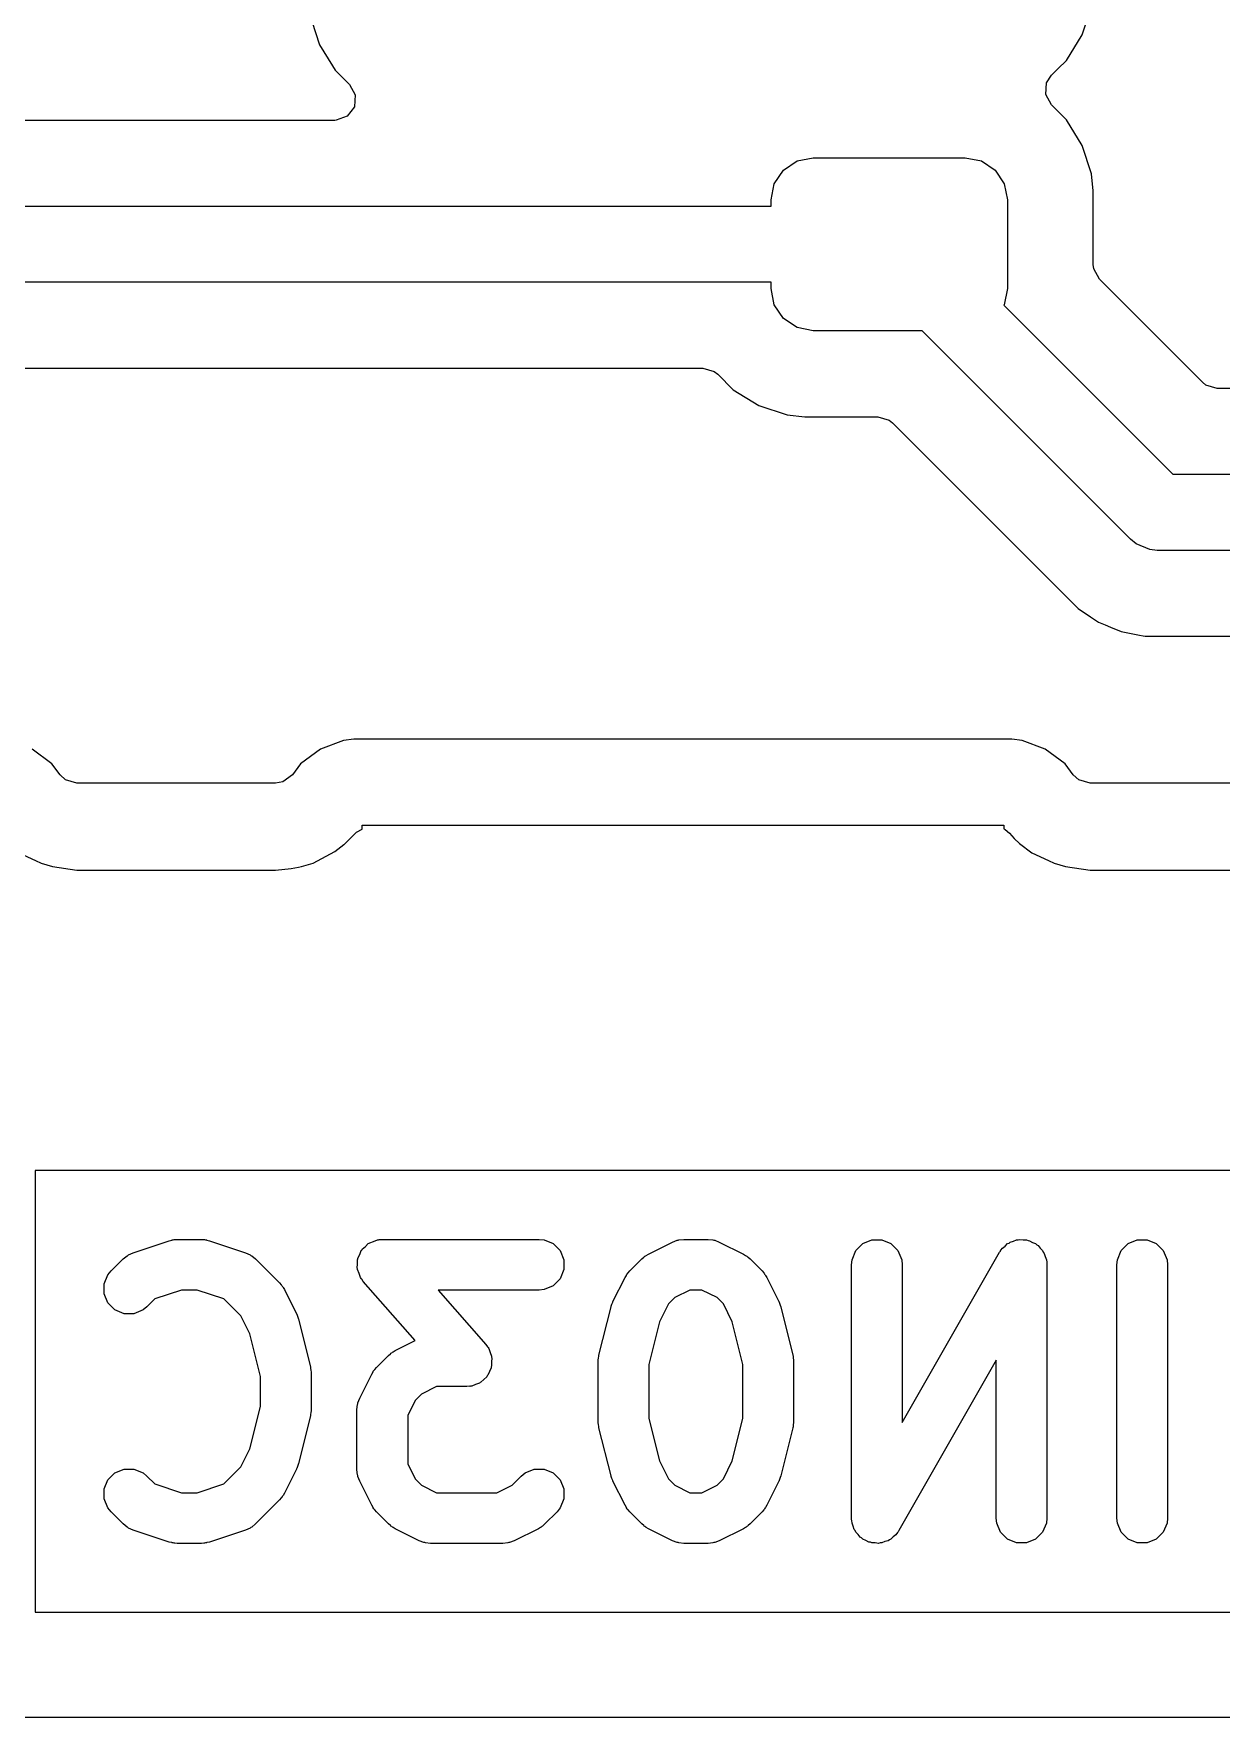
# Model space of a CAD drawing. Header units: inches. Extents: x 0.23 to 2.97, y 0.23 to 2.17.
# Drawn here: x 1.3305 to 1.6074, y 0.2297 to 0.6222 of the extents above; entities that cross this region are included whole.
import ezdxf

# ---------------------------------------------------------------- set-up
doc = ezdxf.new("R2010")
doc.units = ezdxf.units.IN
doc.header["$MEASUREMENT"] = 0
doc.layers.add('BLACK', color=250, linetype='CONTINUOUS')

msp = doc.modelspace()

# ---------------------------------------------------------------- linework, layer by layer
at = {"layer": 'BLACK', "linetype": 'CONTINUOUS'}
for p, q in [((1.57497, 0.62188), (1.57716, 0.62851)), ((1.39536, 0.62506), (1.39718, 0.61956)), ((1.5713, 0.61594), (1.57497, 0.62188)), ((1.39718, 0.61956), (1.40022, 0.61465)), ((1.40022, 0.61465), (1.40085, 0.61362)), ((1.40085, 0.61362), (1.40418, 0.61029)), ((1.56669, 0.61071), (1.56781, 0.61245)), ((1.56781, 0.61245), (1.56935, 0.61399)), ((1.56935, 0.61399), (1.5713, 0.61594)), ((1.40418, 0.61029), (1.4055, 0.60787)), ((1.56649, 0.60796), (1.56669, 0.61071)), ((1.4053, 0.60513), (1.40366, 0.60293)), ((1.4055, 0.60787), (1.4053, 0.60513)), ((1.56781, 0.60555), (1.56649, 0.60796)), ((1.5713, 0.60206), (1.56781, 0.60555)), ((1.40073, 0.60195), (1.14016, 0.60195)), ((1.40108, 0.60197), (1.40073, 0.60195)), ((1.40366, 0.60293), (1.40108, 0.60197)), ((1.57497, 0.59612), (1.5713, 0.60206)), ((1.50852, 0.5925), (1.51228, 0.59325)), ((1.51228, 0.59325), (1.54772, 0.59325)), ((1.54772, 0.59325), (1.55148, 0.5925)), ((1.57716, 0.58949), (1.57497, 0.59612)), ((1.50319, 0.58718), (1.50532, 0.59037)), ((1.50532, 0.59037), (1.50852, 0.5925)), ((1.55148, 0.5925), (1.55468, 0.59037)), ((1.55468, 0.59037), (1.55681, 0.58718)), ((1.57757, 0.58551), (1.57716, 0.58949)), ((1.50244, 0.58341), (1.50319, 0.58718)), ((1.55681, 0.58718), (1.55756, 0.58341)), ((1.57758, 0.5854), (1.57757, 0.58551)), ((1.57758, 0.56836), (1.57758, 0.5854)), ((1.57758, 0.5854), (1.57758, 0.5854)), ((1.143, 0.58193), (1.50244, 0.58193)), ((1.50244, 0.58193), (1.50244, 0.58341)), ((1.55756, 0.58341), (1.55756, 0.56274)), ((1.57769, 0.56732), (1.57758, 0.56836)), ((1.57901, 0.56491), (1.57769, 0.56732)), ((1.50244, 0.56422), (1.14667, 0.56422)), ((1.50244, 0.56274), (1.50244, 0.56422)), ((1.50319, 0.55897), (1.50244, 0.56274)), ((1.55756, 0.56274), (1.55681, 0.55897)), ((1.60302, 0.54089), (1.57901, 0.56491)), ((1.50532, 0.55578), (1.50319, 0.55897)), ((1.55681, 0.55897), (1.55674, 0.55886)), ((1.55674, 0.55886), (1.59616, 0.51944)), ((1.50852, 0.55365), (1.50532, 0.55578)), ((1.51228, 0.5529), (1.50852, 0.55365)), ((1.53765, 0.5529), (1.51228, 0.5529)), ((1.58623, 0.50432), (1.53765, 0.5529)), ((1.15698, 0.5442), (1.48657, 0.5442)), ((1.48657, 0.5442), (1.48921, 0.54342)), ((1.48921, 0.54342), (1.49003, 0.54277)), ((1.49003, 0.54277), (1.49364, 0.53916)), ((1.49364, 0.53916), (1.49958, 0.53549)), ((1.60384, 0.54024), (1.60302, 0.54089)), ((1.60648, 0.53946), (1.60384, 0.54024)), ((1.64124, 0.53946), (1.60648, 0.53946)), ((1.49958, 0.53549), (1.5062, 0.5333)), ((1.5062, 0.5333), (1.51029, 0.53288)), ((1.51029, 0.53288), (1.52734, 0.53288)), ((1.52734, 0.53288), (1.52997, 0.5321)), ((1.52997, 0.5321), (1.53079, 0.53145)), ((1.53079, 0.53145), (1.56994, 0.4923)), ((1.59616, 0.51944), (1.65661, 0.51944)), ((1.58757, 0.50322), (1.58623, 0.50432)), ((1.59076, 0.50189), (1.58757, 0.50322)), ((1.59249, 0.50172), (1.59076, 0.50189)), ((1.59076, 0.50189), (1.59076, 0.50189)), ((1.65661, 0.50172), (1.59249, 0.50172)), ((1.56994, 0.4923), (1.56994, 0.4923)), ((1.56994, 0.4923), (1.57408, 0.48815)), ((1.57408, 0.48815), (1.57692, 0.48626)), ((1.57692, 0.48626), (1.57881, 0.48499)), ((1.57881, 0.48499), (1.57881, 0.48499)), ((1.57881, 0.48499), (1.58035, 0.48435)), ((1.58035, 0.48435), (1.58035, 0.48435)), ((1.58035, 0.48435), (1.58159, 0.48384)), ((1.58159, 0.48384), (1.58407, 0.48281)), ((1.58407, 0.48281), (1.58838, 0.48196)), ((1.58838, 0.48196), (1.58923, 0.48179)), ((1.58923, 0.48179), (1.58965, 0.4817)), ((1.58965, 0.4817), (1.58965, 0.4817)), ((1.58965, 0.4817), (1.58965, 0.4817)), ((1.58965, 0.4817), (1.64124, 0.4817)), ((1.33477, 0.45196), (1.33017, 0.45541)), ((1.39739, 0.45541), (1.39278, 0.45196)), ((1.40279, 0.45742), (1.39739, 0.45541)), ((1.40517, 0.45767), (1.40279, 0.45742)), ((1.40279, 0.45742), (1.40279, 0.45742)), ((1.55861, 0.45767), (1.40517, 0.45767)), ((1.40517, 0.45767), (1.40517, 0.45767)), ((1.56099, 0.45742), (1.55861, 0.45767)), ((1.55861, 0.45767), (1.55861, 0.45767)), ((1.56639, 0.45541), (1.56099, 0.45742)), ((1.57099, 0.45196), (1.56639, 0.45541)), ((1.33669, 0.4494), (1.33477, 0.45196)), ((1.39278, 0.45196), (1.39086, 0.44938)), ((1.57291, 0.4494), (1.57099, 0.45196)), ((1.3367, 0.44938), (1.33669, 0.4494)), ((1.33797, 0.4482), (1.3367, 0.44938)), ((1.34061, 0.44743), (1.33797, 0.4482)), ((1.38695, 0.44743), (1.34061, 0.44743)), ((1.38866, 0.44773), (1.38695, 0.44743)), ((1.39086, 0.44938), (1.38866, 0.44773)), ((1.57292, 0.44938), (1.57291, 0.4494)), ((1.57419, 0.4482), (1.57292, 0.44938)), ((1.57683, 0.44743), (1.57419, 0.4482)), ((1.62317, 0.44743), (1.57683, 0.44743)), ((1.40297, 0.4332), (1.40578, 0.436)), ((1.40578, 0.436), (1.40709, 0.43672)), ((1.40709, 0.43672), (1.40709, 0.43765)), ((1.40709, 0.43765), (1.55669, 0.43765)), ((1.55669, 0.43765), (1.55669, 0.43677)), ((1.55669, 0.43677), (1.55703, 0.43667)), ((1.55703, 0.43667), (1.55804, 0.43581)), ((1.55804, 0.43581), (1.55915, 0.43458)), ((1.40077, 0.43155), (1.40287, 0.43312)), ((1.40287, 0.43312), (1.40293, 0.43316)), ((1.40293, 0.43316), (1.40297, 0.4332)), ((1.40297, 0.4332), (1.40297, 0.4332)), ((1.55915, 0.43458), (1.55915, 0.43458)), ((1.55915, 0.43458), (1.56041, 0.4334)), ((1.56041, 0.4334), (1.56326, 0.43119)), ((1.32704, 0.43119), (1.33094, 0.42941)), ((1.33094, 0.42941), (1.33227, 0.4288)), ((1.33227, 0.4288), (1.33227, 0.4288)), ((1.33227, 0.4288), (1.33227, 0.4288)), ((1.33227, 0.4288), (1.33491, 0.42803)), ((1.33491, 0.42803), (1.33491, 0.42803)), ((1.33491, 0.42803), (1.34061, 0.42721)), ((1.39139, 0.42768), (1.39225, 0.42784)), ((1.39225, 0.42784), (1.39294, 0.42803)), ((1.39294, 0.42803), (1.39572, 0.42879)), ((1.39572, 0.42879), (1.40077, 0.43155)), ((1.56326, 0.43119), (1.56716, 0.42941)), ((1.56716, 0.42941), (1.56849, 0.4288)), ((1.56849, 0.4288), (1.56849, 0.4288)), ((1.56849, 0.4288), (1.56849, 0.4288)), ((1.56849, 0.4288), (1.57113, 0.42803)), ((1.57113, 0.42803), (1.57113, 0.42803)), ((1.57113, 0.42803), (1.57683, 0.42721)), ((1.34061, 0.42721), (1.38695, 0.42721)), ((1.38695, 0.42721), (1.39054, 0.42753)), ((1.38695, 0.42721), (1.38695, 0.42721)), ((1.39054, 0.42753), (1.39139, 0.42768)), ((1.57683, 0.42721), (1.62317, 0.42721)), ((1.91745, 0.35718), (1.33089, 0.35718)), ((1.33089, 0.35718), (1.33089, 0.25418)), ((1.35249, 0.33739), (1.35265, 0.33753)), ((1.35265, 0.33753), (1.35371, 0.338)), ((1.35371, 0.338), (1.36215, 0.34081)), ((1.36215, 0.34081), (1.36272, 0.34094)), ((1.36272, 0.34094), (1.36286, 0.341)), ((1.36286, 0.341), (1.36307, 0.34102)), ((1.36307, 0.34102), (1.36327, 0.34107)), ((1.36327, 0.34107), (1.36343, 0.34106)), ((1.36343, 0.34106), (1.36401, 0.34111)), ((1.36401, 0.34111), (1.36964, 0.34111)), ((1.36964, 0.34111), (1.37022, 0.34106)), ((1.37022, 0.34106), (1.37038, 0.34107)), ((1.37038, 0.34107), (1.37058, 0.34102)), ((1.37058, 0.34102), (1.37079, 0.341)), ((1.37079, 0.341), (1.37093, 0.34094)), ((1.37093, 0.34094), (1.37151, 0.34081)), ((1.37151, 0.34081), (1.37994, 0.338)), ((1.37994, 0.338), (1.381, 0.33753)), ((1.381, 0.33753), (1.38116, 0.33739)), ((1.40612, 0.33674), (1.40654, 0.3376)), ((1.40654, 0.3376), (1.40691, 0.33849)), ((1.40691, 0.33849), (1.40705, 0.33863)), ((1.40705, 0.33863), (1.40714, 0.33881)), ((1.40714, 0.33881), (1.40786, 0.33944)), ((1.40786, 0.33944), (1.40854, 0.34012)), ((1.40854, 0.34012), (1.40872, 0.34019)), ((1.40872, 0.34019), (1.40887, 0.34033)), ((1.40887, 0.34033), (1.40978, 0.34063)), ((1.40978, 0.34063), (1.41067, 0.341)), ((1.41067, 0.341), (1.41095, 0.34103)), ((1.41095, 0.34103), (1.41106, 0.34106)), ((1.41106, 0.34106), (1.41121, 0.34105)), ((1.41121, 0.34105), (1.41182, 0.34111)), ((1.41182, 0.34111), (1.44838, 0.34111)), ((1.44838, 0.34111), (1.44953, 0.341)), ((1.44953, 0.341), (1.45166, 0.34012)), ((1.45166, 0.34012), (1.45329, 0.33849)), ((1.45329, 0.33849), (1.45417, 0.33636)), ((1.47336, 0.33737), (1.47386, 0.33768)), ((1.47386, 0.33768), (1.47948, 0.34049)), ((1.47948, 0.34049), (1.48056, 0.3409)), ((1.48056, 0.3409), (1.48078, 0.34092)), ((1.48078, 0.34092), (1.48097, 0.341)), ((1.48097, 0.341), (1.48212, 0.34111)), ((1.48212, 0.34111), (1.48775, 0.34111)), ((1.48775, 0.34111), (1.4889, 0.341)), ((1.4889, 0.341), (1.4891, 0.34092)), ((1.4891, 0.34092), (1.48931, 0.3409)), ((1.48931, 0.3409), (1.49039, 0.34049)), ((1.49039, 0.34049), (1.49601, 0.33768)), ((1.49601, 0.33768), (1.49651, 0.33737)), ((1.52133, 0.33636), (1.52221, 0.33849)), ((1.52221, 0.33849), (1.52384, 0.34012)), ((1.52384, 0.34012), (1.52597, 0.341)), ((1.52597, 0.341), (1.52827, 0.341)), ((1.52827, 0.341), (1.5304, 0.34012)), ((1.5304, 0.34012), (1.53203, 0.33849)), ((1.53203, 0.33849), (1.53291, 0.33636)), ((1.53302, 0.29839), (1.55574, 0.33814)), ((1.55574, 0.33814), (1.55591, 0.33838)), ((1.55591, 0.33838), (1.55595, 0.33849)), ((1.55595, 0.33849), (1.55606, 0.3386)), ((1.55606, 0.3386), (1.55641, 0.33908)), ((1.55641, 0.33908), (1.55703, 0.33956)), ((1.55703, 0.33956), (1.55758, 0.34012)), ((1.55758, 0.34012), (1.55793, 0.34026)), ((1.55793, 0.34026), (1.55823, 0.34049)), ((1.55823, 0.34049), (1.55899, 0.3407)), ((1.55899, 0.3407), (1.55971, 0.341)), ((1.55971, 0.341), (1.56009, 0.341)), ((1.56009, 0.341), (1.56045, 0.3411)), ((1.56045, 0.3411), (1.56123, 0.341)), ((1.56123, 0.341), (1.56202, 0.341)), ((1.56202, 0.341), (1.56236, 0.34086)), ((1.56236, 0.34086), (1.56274, 0.34081)), ((1.56274, 0.34081), (1.56342, 0.34042)), ((1.56342, 0.34042), (1.56414, 0.34012)), ((1.56414, 0.34012), (1.56441, 0.33985)), ((1.56441, 0.33985), (1.56474, 0.33966)), ((1.56474, 0.33966), (1.56522, 0.33904)), ((1.56522, 0.33904), (1.56577, 0.33849)), ((1.56577, 0.33849), (1.56592, 0.33814)), ((1.56592, 0.33814), (1.56615, 0.33784)), ((1.56615, 0.33784), (1.56636, 0.33709)), ((1.58319, 0.33636), (1.58408, 0.33849)), ((1.58408, 0.33849), (1.5857, 0.34012)), ((1.5857, 0.34012), (1.58783, 0.341)), ((1.58783, 0.341), (1.59014, 0.341)), ((1.59014, 0.341), (1.59227, 0.34012)), ((1.59227, 0.34012), (1.5939, 0.33849)), ((1.5939, 0.33849), (1.59478, 0.33636)), ((1.34785, 0.33286), (1.34859, 0.33376)), ((1.34859, 0.33376), (1.3514, 0.33657)), ((1.3514, 0.33657), (1.3523, 0.33731)), ((1.3523, 0.33731), (1.35249, 0.33739)), ((1.38116, 0.33739), (1.38136, 0.33731)), ((1.38136, 0.33731), (1.38225, 0.33657)), ((1.38225, 0.33657), (1.38787, 0.33095)), ((1.40596, 0.33444), (1.40603, 0.3354)), ((1.40603, 0.33425), (1.40596, 0.33444)), ((1.40603, 0.33636), (1.4061, 0.33654)), ((1.40603, 0.3354), (1.40603, 0.33636)), ((1.40603, 0.33406), (1.40603, 0.33425)), ((1.40639, 0.33317), (1.40603, 0.33406)), ((1.4061, 0.33654), (1.40612, 0.33674)), ((1.45417, 0.33406), (1.45329, 0.33193)), ((1.45417, 0.33636), (1.45417, 0.33406)), ((1.46914, 0.33331), (1.46951, 0.33376)), ((1.46951, 0.33376), (1.47232, 0.33657)), ((1.47232, 0.33657), (1.47278, 0.33694)), ((1.47278, 0.33694), (1.47288, 0.33706)), ((1.47288, 0.33706), (1.47306, 0.33717)), ((1.47306, 0.33717), (1.47322, 0.33731)), ((1.47322, 0.33731), (1.47336, 0.33737)), ((1.49651, 0.33737), (1.49665, 0.33731)), ((1.49665, 0.33731), (1.49682, 0.33717)), ((1.49682, 0.33717), (1.49699, 0.33706)), ((1.49699, 0.33706), (1.4971, 0.33694)), ((1.4971, 0.33694), (1.49755, 0.33657)), ((1.49755, 0.33657), (1.50036, 0.33376)), ((1.50036, 0.33376), (1.50073, 0.33331)), ((1.52121, 0.33521), (1.52133, 0.33636)), ((1.52121, 0.27615), (1.52121, 0.33521)), ((1.53291, 0.33636), (1.53302, 0.33521)), ((1.53302, 0.33521), (1.53302, 0.29839)), ((1.56636, 0.33709), (1.56666, 0.33636)), ((1.56666, 0.33636), (1.56671, 0.33577)), ((1.56671, 0.33577), (1.56675, 0.33562)), ((1.56675, 0.33562), (1.56674, 0.3355)), ((1.56674, 0.3355), (1.56677, 0.33521)), ((1.56677, 0.33521), (1.56677, 0.27615)), ((1.58308, 0.33521), (1.58319, 0.33636)), ((1.58308, 0.27615), (1.58308, 0.33521)), ((1.59478, 0.33636), (1.59489, 0.33521)), ((1.59489, 0.33521), (1.59489, 0.27615)), ((1.34697, 0.33074), (1.34785, 0.33286)), ((1.34697, 0.32843), (1.34697, 0.33074)), ((1.38787, 0.33095), (1.38825, 0.33049)), ((1.38825, 0.33049), (1.38836, 0.33039)), ((1.38836, 0.33039), (1.38848, 0.33021)), ((1.38848, 0.33021), (1.38861, 0.33005)), ((1.38861, 0.33005), (1.38867, 0.32991)), ((1.38867, 0.32991), (1.38898, 0.32941)), ((1.4067, 0.33226), (1.40639, 0.33317)), ((1.40687, 0.33203), (1.4067, 0.33226)), ((1.40691, 0.33193), (1.40687, 0.33203)), ((1.40702, 0.33182), (1.40691, 0.33193)), ((1.40738, 0.33132), (1.40702, 0.33182)), ((1.41946, 0.31751), (1.40738, 0.33132)), ((1.45166, 0.3303), (1.44953, 0.32942)), ((1.45329, 0.33193), (1.45166, 0.3303)), ((1.46559, 0.3266), (1.46841, 0.33222)), ((1.46841, 0.33222), (1.46872, 0.33272)), ((1.46872, 0.33272), (1.46878, 0.33286)), ((1.46878, 0.33286), (1.46891, 0.33303)), ((1.46891, 0.33303), (1.46902, 0.3332)), ((1.46902, 0.3332), (1.46914, 0.33331)), ((1.50073, 0.33331), (1.50085, 0.3332)), ((1.50085, 0.3332), (1.50096, 0.33303)), ((1.50096, 0.33303), (1.50109, 0.33286)), ((1.50109, 0.33286), (1.50115, 0.33272)), ((1.50115, 0.33272), (1.50147, 0.33222)), ((1.50147, 0.33222), (1.50428, 0.3266)), ((1.34785, 0.3263), (1.34697, 0.32843)), ((1.34948, 0.32467), (1.34785, 0.3263)), ((1.35877, 0.32723), (1.35694, 0.32541)), ((1.36497, 0.3293), (1.35877, 0.32723)), ((1.36868, 0.3293), (1.36497, 0.3293)), ((1.37488, 0.32723), (1.36868, 0.3293)), ((1.37885, 0.32327), (1.37488, 0.32723)), ((1.38898, 0.32941), (1.39179, 0.32379)), ((1.44838, 0.3293), (1.42483, 0.3293)), ((1.42483, 0.3293), (1.43595, 0.3166)), ((1.44953, 0.32942), (1.44838, 0.3293)), ((1.46518, 0.32552), (1.46536, 0.326)), ((1.46536, 0.326), (1.46554, 0.32648)), ((1.46554, 0.32648), (1.46556, 0.32652)), ((1.46556, 0.32652), (1.46559, 0.3266)), ((1.47854, 0.32609), (1.47645, 0.3219)), ((1.48, 0.32754), (1.47854, 0.32609)), ((1.48352, 0.3293), (1.48, 0.32754)), ((1.48635, 0.3293), (1.48352, 0.3293)), ((1.48987, 0.32754), (1.48635, 0.3293)), ((1.49133, 0.32609), (1.48987, 0.32754)), ((1.49342, 0.3219), (1.49133, 0.32609)), ((1.50428, 0.3266), (1.50431, 0.32652)), ((1.50431, 0.32652), (1.50434, 0.32648)), ((1.50434, 0.32648), (1.50451, 0.326)), ((1.50451, 0.326), (1.50469, 0.32552)), ((1.35161, 0.32379), (1.34948, 0.32467)), ((1.35392, 0.32379), (1.35161, 0.32379)), ((1.35605, 0.32467), (1.35392, 0.32379)), ((1.35694, 0.32541), (1.35605, 0.32467)), ((1.38094, 0.31909), (1.37885, 0.32327)), ((1.39179, 0.32379), (1.39182, 0.3237)), ((1.39182, 0.3237), (1.39185, 0.32367)), ((1.39185, 0.32367), (1.39202, 0.32319)), ((1.39202, 0.32319), (1.39221, 0.32271)), ((1.39221, 0.32271), (1.39221, 0.32266)), ((1.39221, 0.32266), (1.39224, 0.32258)), ((1.39224, 0.32258), (1.39505, 0.31133)), ((1.46233, 0.31414), (1.46515, 0.32539)), ((1.46515, 0.32539), (1.46518, 0.32548)), ((1.46518, 0.32548), (1.46518, 0.32552)), ((1.47645, 0.3219), (1.47397, 0.31198)), ((1.4959, 0.31198), (1.49342, 0.3219)), ((1.50469, 0.32552), (1.5047, 0.32548)), ((1.5047, 0.32548), (1.50473, 0.32539)), ((1.50473, 0.32539), (1.50754, 0.31414)), ((1.38342, 0.30917), (1.38094, 0.31909)), ((1.41046, 0.31126), (1.41327, 0.31407)), ((1.41327, 0.31407), (1.41372, 0.31445)), ((1.41372, 0.31445), (1.41382, 0.31456)), ((1.41382, 0.31456), (1.414, 0.31468)), ((1.414, 0.31468), (1.41416, 0.31481)), ((1.41416, 0.31481), (1.41431, 0.31487)), ((1.41431, 0.31487), (1.4148, 0.31518)), ((1.4148, 0.31518), (1.41946, 0.31751)), ((1.43595, 0.3166), (1.43631, 0.3161)), ((1.43631, 0.3161), (1.43642, 0.31599)), ((1.43642, 0.31599), (1.43646, 0.31589)), ((1.43646, 0.31589), (1.43662, 0.31566)), ((1.43662, 0.31566), (1.43693, 0.31475)), ((1.43693, 0.31475), (1.4373, 0.31386)), ((1.4623, 0.31394), (1.46233, 0.31414)), ((1.50754, 0.31414), (1.50757, 0.31394)), ((1.39505, 0.31133), (1.39508, 0.31113)), ((1.39508, 0.31113), (1.39511, 0.31105)), ((1.39511, 0.31105), (1.39516, 0.31062)), ((1.39516, 0.31062), (1.39522, 0.31019)), ((1.39522, 0.31019), (1.39521, 0.3101)), ((1.39521, 0.3101), (1.39523, 0.3099)), ((1.40935, 0.30973), (1.40966, 0.31022)), ((1.40966, 0.31022), (1.40972, 0.31037)), ((1.40972, 0.31037), (1.40985, 0.31053)), ((1.40985, 0.31053), (1.40997, 0.31071)), ((1.40997, 0.31071), (1.41008, 0.31081)), ((1.41008, 0.31081), (1.41046, 0.31126)), ((1.43678, 0.31032), (1.43642, 0.30943)), ((1.43721, 0.31118), (1.43678, 0.31032)), ((1.43722, 0.31137), (1.43721, 0.31118)), ((1.4373, 0.31156), (1.43722, 0.31137)), ((1.4373, 0.31386), (1.4373, 0.31366)), ((1.4373, 0.31366), (1.43736, 0.31347)), ((1.43736, 0.31347), (1.4373, 0.31252)), ((1.4373, 0.31252), (1.4373, 0.31156)), ((1.46216, 0.313), (1.46223, 0.31343)), ((1.46218, 0.31291), (1.46216, 0.313)), ((1.46216, 0.31271), (1.46218, 0.31291)), ((1.46216, 0.29865), (1.46216, 0.31271)), ((1.46223, 0.31343), (1.46227, 0.31386)), ((1.46227, 0.31386), (1.4623, 0.31394)), ((1.47397, 0.31198), (1.47397, 0.29938)), ((1.4959, 0.29938), (1.4959, 0.31198)), ((1.50757, 0.31394), (1.5076, 0.31386)), ((1.5076, 0.31386), (1.50764, 0.31343)), ((1.50764, 0.31343), (1.50771, 0.313)), ((1.50771, 0.313), (1.50769, 0.31291)), ((1.50769, 0.31291), (1.50771, 0.31271)), ((1.50771, 0.31271), (1.50771, 0.29865)), ((1.55496, 0.31297), (1.53225, 0.27322)), ((1.55496, 0.27615), (1.55496, 0.31297)), ((1.38342, 0.30219), (1.38342, 0.30917)), ((1.39523, 0.3099), (1.39523, 0.30146)), ((1.40654, 0.3041), (1.40935, 0.30973)), ((1.42446, 0.3068), (1.42094, 0.30504)), ((1.43151, 0.3068), (1.42446, 0.3068)), ((1.43211, 0.30686), (1.43151, 0.3068)), ((1.43227, 0.30685), (1.43211, 0.30686)), ((1.43238, 0.30689), (1.43227, 0.30685)), ((1.43266, 0.30692), (1.43238, 0.30689)), ((1.43354, 0.30729), (1.43266, 0.30692)), ((1.43445, 0.30759), (1.43354, 0.30729)), ((1.4346, 0.30772), (1.43445, 0.30759)), ((1.43479, 0.3078), (1.4346, 0.30772)), ((1.43546, 0.30848), (1.43479, 0.3078)), ((1.43619, 0.30911), (1.43546, 0.30848)), ((1.43627, 0.30929), (1.43619, 0.30911)), ((1.43642, 0.30943), (1.43627, 0.30929)), ((1.38094, 0.29227), (1.38342, 0.30219)), ((1.40591, 0.30146), (1.40603, 0.30261)), ((1.40603, 0.30261), (1.40611, 0.30281)), ((1.40611, 0.30281), (1.40612, 0.30302)), ((1.40612, 0.30302), (1.40654, 0.3041)), ((1.41949, 0.30359), (1.41773, 0.30007)), ((1.42094, 0.30504), (1.41949, 0.30359)), ((1.39505, 0.30003), (1.39224, 0.28878)), ((1.39508, 0.30023), (1.39505, 0.30003)), ((1.39511, 0.30031), (1.39508, 0.30023)), ((1.39516, 0.30074), (1.39511, 0.30031)), ((1.39522, 0.30117), (1.39516, 0.30074)), ((1.39523, 0.30146), (1.39521, 0.30126)), ((1.39521, 0.30126), (1.39522, 0.30117)), ((1.40591, 0.2874), (1.40591, 0.30146)), ((1.41773, 0.30007), (1.41773, 0.2888)), ((1.46218, 0.29845), (1.46216, 0.29865)), ((1.46216, 0.29836), (1.46218, 0.29845)), ((1.46223, 0.29793), (1.46216, 0.29836)), ((1.47397, 0.29938), (1.47645, 0.28946)), ((1.49342, 0.28946), (1.4959, 0.29938)), ((1.50771, 0.29836), (1.50764, 0.29793)), ((1.50771, 0.29865), (1.50769, 0.29845)), ((1.50769, 0.29845), (1.50771, 0.29836)), ((1.46227, 0.2975), (1.46223, 0.29793)), ((1.4623, 0.29742), (1.46227, 0.2975)), ((1.46233, 0.29722), (1.4623, 0.29742)), ((1.46515, 0.28597), (1.46233, 0.29722)), ((1.50754, 0.29722), (1.50473, 0.28597)), ((1.50757, 0.29742), (1.50754, 0.29722)), ((1.5076, 0.2975), (1.50757, 0.29742)), ((1.50764, 0.29793), (1.5076, 0.2975)), ((1.37885, 0.28809), (1.38094, 0.29227)), ((1.34785, 0.28506), (1.34948, 0.28669)), ((1.34948, 0.28669), (1.35161, 0.28757)), ((1.35161, 0.28757), (1.35392, 0.28757)), ((1.35392, 0.28757), (1.35605, 0.28669)), ((1.35605, 0.28669), (1.35694, 0.28595)), ((1.37488, 0.28413), (1.37885, 0.28809)), ((1.39179, 0.28757), (1.38898, 0.28195)), ((1.39182, 0.28766), (1.39179, 0.28757)), ((1.39185, 0.28769), (1.39182, 0.28766)), ((1.39202, 0.28817), (1.39185, 0.28769)), ((1.39221, 0.28865), (1.39202, 0.28817)), ((1.39224, 0.28878), (1.39221, 0.2887)), ((1.39221, 0.2887), (1.39221, 0.28865)), ((1.40603, 0.28625), (1.40591, 0.2874)), ((1.41773, 0.2888), (1.41949, 0.28527)), ((1.4442, 0.28595), (1.4451, 0.28669)), ((1.4451, 0.28669), (1.44723, 0.28757)), ((1.44723, 0.28757), (1.44953, 0.28757)), ((1.44953, 0.28757), (1.45166, 0.28669)), ((1.45166, 0.28669), (1.45329, 0.28506)), ((1.47645, 0.28946), (1.47854, 0.28527)), ((1.49133, 0.28527), (1.49342, 0.28946)), ((1.34697, 0.28293), (1.34785, 0.28506)), ((1.34697, 0.28062), (1.34697, 0.28293)), ((1.35694, 0.28595), (1.35877, 0.28413)), ((1.35877, 0.28413), (1.36497, 0.28206)), ((1.36868, 0.28206), (1.37488, 0.28413)), ((1.40611, 0.28605), (1.40603, 0.28625)), ((1.40612, 0.28584), (1.40611, 0.28605)), ((1.40654, 0.28476), (1.40612, 0.28584)), ((1.40935, 0.27914), (1.40654, 0.28476)), ((1.41949, 0.28527), (1.42094, 0.28382)), ((1.42094, 0.28382), (1.42446, 0.28206)), ((1.43855, 0.28206), (1.44207, 0.28382)), ((1.44207, 0.28382), (1.4442, 0.28595)), ((1.45329, 0.28506), (1.45417, 0.28293)), ((1.45417, 0.28293), (1.45417, 0.28062)), ((1.46518, 0.28588), (1.46515, 0.28597)), ((1.46518, 0.28584), (1.46518, 0.28588)), ((1.46536, 0.28536), (1.46518, 0.28584)), ((1.46554, 0.28488), (1.46536, 0.28536)), ((1.46556, 0.28484), (1.46554, 0.28488)), ((1.46559, 0.28476), (1.46556, 0.28484)), ((1.46841, 0.27914), (1.46559, 0.28476)), ((1.47854, 0.28527), (1.48, 0.28382)), ((1.48, 0.28382), (1.48352, 0.28206)), ((1.48635, 0.28206), (1.48987, 0.28382)), ((1.48987, 0.28382), (1.49133, 0.28527)), ((1.50428, 0.28476), (1.50147, 0.27914)), ((1.50431, 0.28484), (1.50428, 0.28476)), ((1.50434, 0.28488), (1.50431, 0.28484)), ((1.50451, 0.28536), (1.50434, 0.28488)), ((1.50469, 0.28584), (1.50451, 0.28536)), ((1.5047, 0.28588), (1.50469, 0.28584)), ((1.50473, 0.28597), (1.5047, 0.28588)), ((1.34785, 0.2785), (1.34697, 0.28062)), ((1.36497, 0.28206), (1.36868, 0.28206)), ((1.38787, 0.28041), (1.38225, 0.27479)), ((1.38825, 0.28087), (1.38787, 0.28041)), ((1.38836, 0.28097), (1.38825, 0.28087)), ((1.38848, 0.28115), (1.38836, 0.28097)), ((1.38861, 0.28131), (1.38848, 0.28115)), ((1.38867, 0.28145), (1.38861, 0.28131)), ((1.38898, 0.28195), (1.38867, 0.28145)), ((1.40966, 0.27864), (1.40935, 0.27914)), ((1.40972, 0.2785), (1.40966, 0.27864)), ((1.42446, 0.28206), (1.43855, 0.28206)), ((1.45417, 0.28062), (1.45329, 0.2785)), ((1.46872, 0.27864), (1.46841, 0.27914)), ((1.46878, 0.2785), (1.46872, 0.27864)), ((1.48352, 0.28206), (1.48635, 0.28206)), ((1.50115, 0.27864), (1.50109, 0.2785)), ((1.50147, 0.27914), (1.50115, 0.27864)), ((1.34859, 0.2776), (1.34785, 0.2785)), ((1.3514, 0.27479), (1.34859, 0.2776)), ((1.3523, 0.27405), (1.3514, 0.27479)), ((1.38225, 0.27479), (1.38136, 0.27405)), ((1.40985, 0.27833), (1.40972, 0.2785)), ((1.40997, 0.27816), (1.40985, 0.27833)), ((1.41008, 0.27805), (1.40997, 0.27816)), ((1.41046, 0.2776), (1.41008, 0.27805)), ((1.41327, 0.27479), (1.41046, 0.2776)), ((1.41372, 0.27442), (1.41327, 0.27479)), ((1.44974, 0.27479), (1.44929, 0.27442)), ((1.45255, 0.2776), (1.44974, 0.27479)), ((1.45329, 0.2785), (1.45255, 0.2776)), ((1.46891, 0.27833), (1.46878, 0.2785)), ((1.46902, 0.27816), (1.46891, 0.27833)), ((1.46914, 0.27805), (1.46902, 0.27816)), ((1.46951, 0.2776), (1.46914, 0.27805)), ((1.47232, 0.27479), (1.46951, 0.2776)), ((1.47278, 0.27442), (1.47232, 0.27479)), ((1.49755, 0.27479), (1.4971, 0.27442)), ((1.50036, 0.2776), (1.49755, 0.27479)), ((1.50073, 0.27805), (1.50036, 0.2776)), ((1.50085, 0.27816), (1.50073, 0.27805)), ((1.50096, 0.27833), (1.50085, 0.27816)), ((1.50109, 0.2785), (1.50096, 0.27833)), ((1.52124, 0.27586), (1.52121, 0.27615)), ((1.52123, 0.27574), (1.52124, 0.27586)), ((1.52127, 0.27559), (1.52123, 0.27574)), ((1.52133, 0.275), (1.52127, 0.27559)), ((1.52163, 0.27427), (1.52133, 0.275)), ((1.55507, 0.275), (1.55496, 0.27615)), ((1.55595, 0.27287), (1.55507, 0.275)), ((1.56666, 0.275), (1.56577, 0.27287)), ((1.56677, 0.27615), (1.56666, 0.275)), ((1.58319, 0.275), (1.58308, 0.27615)), ((1.58408, 0.27287), (1.58319, 0.275)), ((1.59478, 0.275), (1.5939, 0.27287)), ((1.59489, 0.27615), (1.59478, 0.275)), ((1.35249, 0.27397), (1.3523, 0.27405)), ((1.35265, 0.27383), (1.35249, 0.27397)), ((1.35371, 0.27336), (1.35265, 0.27383)), ((1.36215, 0.27055), (1.35371, 0.27336)), ((1.37994, 0.27336), (1.37151, 0.27055)), ((1.381, 0.27383), (1.37994, 0.27336)), ((1.38116, 0.27397), (1.381, 0.27383)), ((1.38136, 0.27405), (1.38116, 0.27397)), ((1.41382, 0.2743), (1.41372, 0.27442)), ((1.414, 0.27419), (1.41382, 0.2743)), ((1.41416, 0.27405), (1.414, 0.27419)), ((1.41431, 0.27399), (1.41416, 0.27405)), ((1.4148, 0.27368), (1.41431, 0.27399)), ((1.42043, 0.27087), (1.4148, 0.27368)), ((1.42151, 0.27046), (1.42043, 0.27087)), ((1.44258, 0.27087), (1.4415, 0.27046)), ((1.44821, 0.27368), (1.44258, 0.27087)), ((1.4487, 0.27399), (1.44821, 0.27368)), ((1.44885, 0.27405), (1.4487, 0.27399)), ((1.44901, 0.27419), (1.44885, 0.27405)), ((1.44919, 0.2743), (1.44901, 0.27419)), ((1.44929, 0.27442), (1.44919, 0.2743)), ((1.47288, 0.2743), (1.47278, 0.27442)), ((1.47306, 0.27419), (1.47288, 0.2743)), ((1.47322, 0.27405), (1.47306, 0.27419)), ((1.47336, 0.27399), (1.47322, 0.27405)), ((1.47386, 0.27368), (1.47336, 0.27399)), ((1.47948, 0.27087), (1.47386, 0.27368)), ((1.48056, 0.27046), (1.47948, 0.27087)), ((1.49039, 0.27087), (1.48931, 0.27046)), ((1.49601, 0.27368), (1.49039, 0.27087)), ((1.49651, 0.27399), (1.49601, 0.27368)), ((1.49665, 0.27405), (1.49651, 0.27399)), ((1.49682, 0.27419), (1.49665, 0.27405)), ((1.49699, 0.2743), (1.49682, 0.27419)), ((1.4971, 0.27442), (1.49699, 0.2743)), ((1.52183, 0.27352), (1.52163, 0.27427)), ((1.52206, 0.27322), (1.52183, 0.27352)), ((1.52221, 0.27287), (1.52206, 0.27322)), ((1.52276, 0.27232), (1.52221, 0.27287)), ((1.52324, 0.2717), (1.52276, 0.27232)), ((1.52357, 0.27151), (1.52324, 0.2717)), ((1.52384, 0.27124), (1.52357, 0.27151)), ((1.52456, 0.27094), (1.52384, 0.27124)), ((1.52524, 0.27055), (1.52456, 0.27094)), ((1.52975, 0.27087), (1.529, 0.27066)), ((1.53005, 0.2711), (1.52975, 0.27087)), ((1.5304, 0.27124), (1.53005, 0.2711)), ((1.53095, 0.2718), (1.5304, 0.27124)), ((1.53158, 0.27228), (1.53095, 0.2718)), ((1.53192, 0.27276), (1.53158, 0.27228)), ((1.53203, 0.27287), (1.53192, 0.27276)), ((1.53207, 0.27298), (1.53203, 0.27287)), ((1.53225, 0.27322), (1.53207, 0.27298)), ((1.55758, 0.27124), (1.55595, 0.27287)), ((1.55971, 0.27036), (1.55758, 0.27124)), ((1.56414, 0.27124), (1.56202, 0.27036)), ((1.56577, 0.27287), (1.56414, 0.27124)), ((1.5857, 0.27124), (1.58408, 0.27287)), ((1.58783, 0.27036), (1.5857, 0.27124)), ((1.59227, 0.27124), (1.59014, 0.27036)), ((1.5939, 0.27287), (1.59227, 0.27124)), ((1.36272, 0.27042), (1.36215, 0.27055)), ((1.36286, 0.27036), (1.36272, 0.27042)), ((1.36307, 0.27034), (1.36286, 0.27036)), ((1.36327, 0.27029), (1.36307, 0.27034)), ((1.36343, 0.2703), (1.36327, 0.27029)), ((1.36401, 0.27025), (1.36343, 0.2703)), ((1.36964, 0.27025), (1.36401, 0.27025)), ((1.37022, 0.2703), (1.36964, 0.27025)), ((1.37038, 0.27029), (1.37022, 0.2703)), ((1.37058, 0.27034), (1.37038, 0.27029)), ((1.37079, 0.27036), (1.37058, 0.27034)), ((1.37093, 0.27042), (1.37079, 0.27036)), ((1.37151, 0.27055), (1.37093, 0.27042)), ((1.42172, 0.27044), (1.42151, 0.27046)), ((1.42192, 0.27036), (1.42172, 0.27044)), ((1.42307, 0.27025), (1.42192, 0.27036)), ((1.43994, 0.27025), (1.42307, 0.27025)), ((1.44109, 0.27036), (1.43994, 0.27025)), ((1.44129, 0.27044), (1.44109, 0.27036)), ((1.4415, 0.27046), (1.44129, 0.27044)), ((1.48078, 0.27044), (1.48056, 0.27046)), ((1.48097, 0.27036), (1.48078, 0.27044)), ((1.48212, 0.27025), (1.48097, 0.27036)), ((1.48775, 0.27025), (1.48212, 0.27025)), ((1.4889, 0.27036), (1.48775, 0.27025)), ((1.4891, 0.27044), (1.4889, 0.27036)), ((1.48931, 0.27046), (1.4891, 0.27044)), ((1.52562, 0.2705), (1.52524, 0.27055)), ((1.52597, 0.27036), (1.52562, 0.2705)), ((1.52675, 0.27036), (1.52597, 0.27036)), ((1.52753, 0.27026), (1.52675, 0.27036)), ((1.52789, 0.27036), (1.52753, 0.27026)), ((1.52827, 0.27036), (1.52789, 0.27036)), ((1.529, 0.27066), (1.52827, 0.27036)), ((1.56202, 0.27036), (1.55971, 0.27036)), ((1.59014, 0.27036), (1.58783, 0.27036)), ((1.33089, 0.25418), (1.91745, 0.25418)), ((2.9648, 0.2297), (0.23538, 0.2297))]:
    msp.add_line(p, q, dxfattribs=at)

doc.saveas('drawing.dxf')
